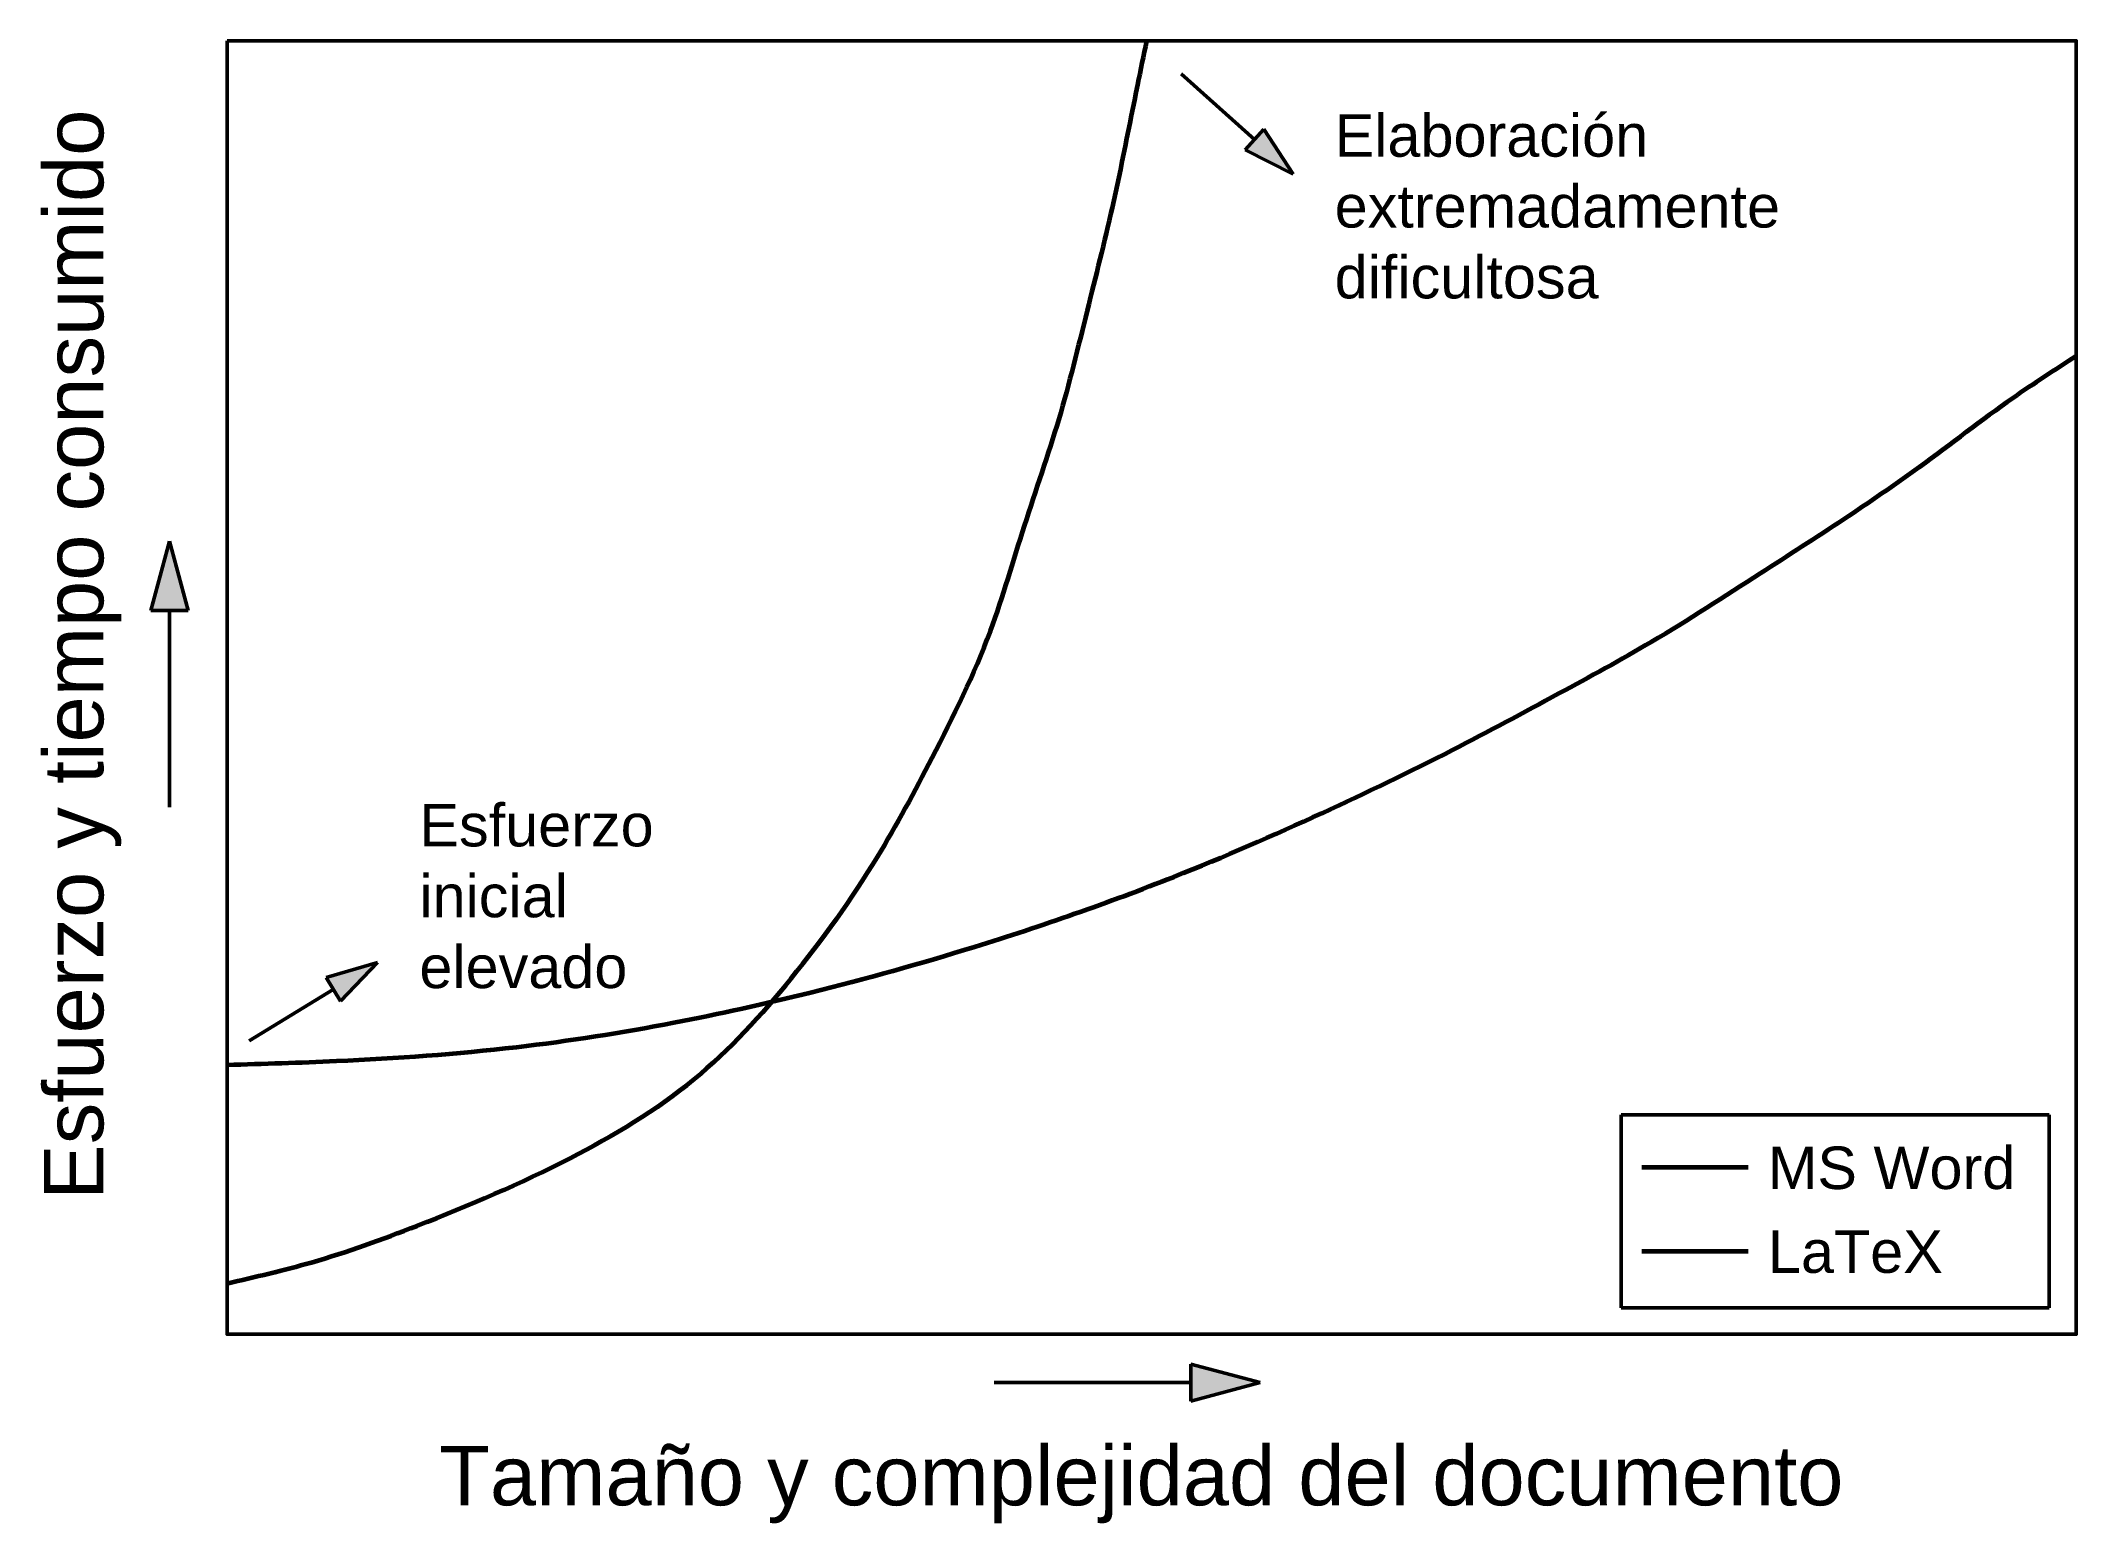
# Model space of a CAD drawing. Header units: millimetres. Extents: x 1762 to 2720, y 2111 to 2809.
import ezdxf

# ---------------------------------------------------------------- set-up
doc = ezdxf.new("R2010")
doc.units = ezdxf.units.MM
for name, color, linetype, lineweight in [('latex', 160, 'Continuous', 60), ('normal', 7, 'Continuous', 50), ('word', 10, 'Continuous', 60)]:
    doc.layers.add(name, color=color, linetype=linetype, lineweight=lineweight)
doc.styles.get("Standard").update_dxf_attribs({"font": 'arial.ttf', "height": 4})

msp = doc.modelspace()

# ---------------------------------------------------------------- hatches: boundary and pattern name
at = {"layer": 'normal'}
h = msp.add_hatch(color=256, dxfattribs=at)
h.dxf.hatch_style = 1
h.paths.add_polyline_path([(2337.37, 2767.29), (2328.63, 2757.56), (2351.16, 2746.12)])
h = msp.add_hatch(color=256, dxfattribs=at)
h.dxf.hatch_style = 1
h.paths.add_polyline_path([(1822.29, 2573.3), (1813.58, 2540.77), (1831.01, 2540.77)])
h = msp.add_hatch(color=256, dxfattribs=at)
h.dxf.hatch_style = 1
h.paths.add_polyline_path([(1920.22, 2375.15), (1895.99, 2368.01), (1902.8, 2356.85)])
h = msp.add_hatch(color=256, dxfattribs=at)
h.dxf.hatch_style = 1
h.paths.add_polyline_path([(2335.59, 2177.39), (2303.05, 2186.11), (2303.05, 2168.67)])

# ---------------------------------------------------------------- linework, layer by layer
at = {"layer": 'latex'}
msp.add_line((2515.24, 2239.23), (2565.24, 2239.23), dxfattribs=at)
msp.add_open_spline([(1849.39, 2326.91), (1866.54, 2327.44), (1912.03, 2328.83), (1982.42, 2333.78), (2056.93, 2345.49), (2128.84, 2361.48), (2207.69, 2383.54), (2288.16, 2411.54), (2362.66, 2443.92), (2422.95, 2472.99), (2474.27, 2500.66), (2523.31, 2527.23), (2567.26, 2555.88), (2609.53, 2582.91), (2649.34, 2610.24), (2684.46, 2637.75), (2709.77, 2654.14), (2719.75, 2660.58)], degree=3, knots=[0.653799, 0.653799, 0.653799, 0.653799, 52.154546, 137.193201, 212.136689, 278.187123, 358.080576, 457.659339, 533.516163, 601.646908, 658.411745, 708.403731, 768.909684, 815.688125, 858.953858, 913.730466, 949.375417, 949.375417, 949.375417, 949.375417], dxfattribs=at)
at = {"layer": 'normal'}
for p, q in [((2298.53, 2793.37), (2333, 2762.42)), ((2337.37, 2767.29), (2328.63, 2757.56)), ((2351.16, 2746.12), (2337.37, 2767.29)), ((2351.16, 2746.12), (2328.63, 2757.56)), ((1822.29, 2573.3), (1813.58, 2540.77)), ((1822.29, 2573.3), (1831.01, 2540.77)), ((1813.58, 2540.77), (1831.01, 2540.77)), ((1822.29, 2448.12), (1822.29, 2540.77)), ((1920.22, 2375.15), (1895.99, 2368.01)), ((1895.99, 2368.01), (1902.8, 2356.85)), ((1920.22, 2375.15), (1902.8, 2356.85)), ((1859.86, 2338.28), (1899.39, 2362.43)), ((2505.56, 2303.37), (2706.96, 2303.37)), ((2505.56, 2212.55), (2505.56, 2303.37)), ((2706.96, 2303.37), (2706.96, 2212.55)), ((2706.96, 2212.55), (2505.56, 2212.55)), ((2335.59, 2177.39), (2303.05, 2186.11)), ((2303.05, 2186.11), (2303.05, 2168.67)), ((2210.4, 2177.39), (2303.05, 2177.39)), ((2335.59, 2177.39), (2303.05, 2168.67))]:
    msp.add_line(p, q, dxfattribs=at)
msp.add_lwpolyline([(1849.39, 2808.88), (2719.75, 2808.88), (2719.75, 2200.12), (1849.39, 2200.12)], close=True, dxfattribs=at)
at = {"layer": 'word'}
msp.add_line((2515.24, 2278.68), (2565.24, 2278.68), dxfattribs=at)
msp.add_open_spline([(1849.39, 2224.06), (1862.73, 2227.13), (1893.14, 2234.16), (1947.23, 2253.77), (2008.61, 2280.08), (2070.47, 2316.83), (2116.86, 2367.89), (2153.68, 2419.26), (2183.42, 2474.91), (2208.71, 2526.23), (2224.26, 2581.03), (2241.89, 2630.55), (2253.96, 2680.96), (2267.35, 2733.19), (2275.42, 2775.8), (2280.87, 2801.98), (2282.31, 2808.88)], degree=3, knots=[0, 0, 0, 0, 40.82452, 93.561248, 172.245572, 241.33594, 307.155989, 377.422804, 430.607903, 496.342112, 548.438368, 601.121991, 653.970682, 703.781658, 762.867182, 784.011125, 784.011125, 784.011125, 784.011125], dxfattribs=at)

# ---------------------------------------------------------------- texts
at = {"layer": 'normal', "insert": (1763.17, 2263.44), "char_height": 28, "attachment_point": 1, "rotation": 90}
msp.add_mtext_dynamic_manual_height_columns('Esfuerzo y tiempo consumido', width=785.6504, gutter_width=20, heights=[0], dxfattribs=at)
at = {"layer": 'normal', "attachment_point": 1}
for s, width, insert, char_height in [('Elaboración extremadamente dificultosa', 190.8226, (2370.71, 2774.29), 20), ('Esfuerzo inicial elevado', 161.5557, (1939.92, 2449.71), 20), ('MS Word', 190.8226, (2574.62, 2288.46), 20), ('LaTeX', 190.8226, (2574.62, 2249.02), 20), ('Tamaño y complejidad del documento', 785.6504, (1949.23, 2147.61), 28)]:
    msp.add_mtext_dynamic_manual_height_columns(s, width=width, gutter_width=20, heights=[0], dxfattribs=dict(at, insert=insert, char_height=char_height))

doc.saveas('drawing.dxf')
